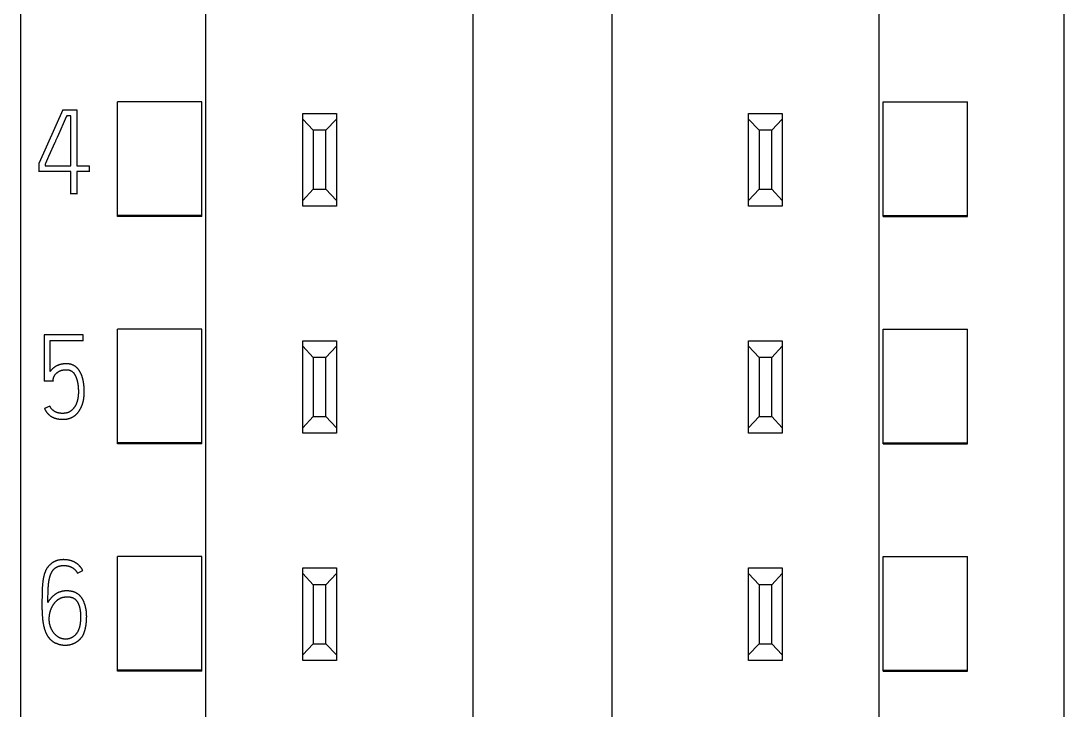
# Model space of a CAD drawing. Extents: x 0 to 594, y 0 to 420.
# Drawn here: x 149.57 to 174.37, y 311.64 to 328.02 of the extents above; entities that cross this region are included whole.
import ezdxf

# ---------------------------------------------------------------- set-up
doc = ezdxf.new("R2010")
doc.units = 0
doc.header["$LTSCALE"] = 32.67
doc.layers.add('20000_FRONT_O', color=7, linetype='CONTINUOUS')
doc.layers.add('20500_FRONT_O_LABELING', color=7, linetype='CONTINUOUS')

msp = doc.modelspace()

# ---------------------------------------------------------------- linework, layer by layer
at = {"layer": '20000_FRONT_O', "color": 7, "linetype": 'CONTINUOUS'}
for p, q in [((149.57, 216.617), (149.57, 363.617)), ((174.37, 216.617), (174.37, 363.617)), ((153.97, 231.617), (153.97, 353.434)), ((169.97, 231.617), (169.97, 353.434)), ((160.32, 242.335), (160.32, 343.817)), ((163.62, 343.817), (163.62, 242.335)), ((151.87, 323.366), (151.87, 326.096)), ((153.87, 326.096), (151.87, 326.096)), ((153.87, 323.366), (153.87, 326.096)), ((170.07, 323.366), (170.07, 326.096)), ((170.07, 326.096), (172.07, 326.096)), ((172.07, 323.366), (172.07, 326.096)), ((156.27, 323.617), (156.27, 325.817)), ((156.27, 325.817), (157.07, 325.817)), ((156.52, 325.417), (156.27, 325.684)), ((157.07, 325.684), (156.82, 325.417)), ((157.07, 325.817), (157.07, 323.617)), ((166.87, 323.617), (166.87, 325.817)), ((166.87, 325.817), (167.67, 325.817)), ((167.12, 325.417), (166.87, 325.684)), ((167.67, 325.684), (167.42, 325.417)), ((167.67, 325.817), (167.67, 323.617)), ((156.52, 325.417), (156.52, 324.017)), ((156.82, 325.417), (156.52, 325.417)), ((156.82, 324.017), (156.82, 325.417)), ((167.12, 325.417), (167.12, 324.017)), ((167.42, 325.417), (167.12, 325.417)), ((167.42, 324.017), (167.42, 325.417)), ((156.27, 323.75), (156.52, 324.017)), ((156.52, 324.017), (156.82, 324.017)), ((156.82, 324.017), (157.07, 323.75)), ((166.87, 323.75), (167.12, 324.017)), ((167.12, 324.017), (167.42, 324.017)), ((167.42, 324.017), (167.67, 323.75)), ((153.87, 323.394), (151.87, 323.394)), ((157.07, 323.617), (156.27, 323.617)), ((167.67, 323.617), (166.87, 323.617)), ((170.07, 323.394), (172.07, 323.394)), ((153.87, 323.366), (151.87, 323.366)), ((170.07, 323.366), (172.07, 323.366)), ((151.87, 317.966), (151.87, 320.694)), ((153.87, 320.694), (151.87, 320.694)), ((153.87, 317.966), (153.87, 320.694)), ((170.07, 317.966), (170.07, 320.694)), ((170.07, 320.694), (172.07, 320.694)), ((172.07, 317.966), (172.07, 320.694)), ((156.27, 318.217), (156.27, 320.417)), ((156.27, 320.417), (157.07, 320.417)), ((157.07, 320.417), (157.07, 318.217)), ((166.87, 318.217), (166.87, 320.417)), ((166.87, 320.417), (167.67, 320.417)), ((167.67, 320.417), (167.67, 318.217)), ((156.52, 320.017), (156.27, 320.284)), ((157.07, 320.284), (156.82, 320.017)), ((167.12, 320.017), (166.87, 320.284)), ((167.67, 320.284), (167.42, 320.017)), ((156.52, 320.017), (156.52, 318.617)), ((156.82, 320.017), (156.52, 320.017)), ((156.82, 318.617), (156.82, 320.017)), ((167.12, 320.017), (167.12, 318.617)), ((167.42, 320.017), (167.12, 320.017)), ((167.42, 318.617), (167.42, 320.017)), ((156.27, 318.35), (156.52, 318.617)), ((156.52, 318.617), (156.82, 318.617)), ((156.82, 318.617), (157.07, 318.35)), ((166.87, 318.35), (167.12, 318.617)), ((167.12, 318.617), (167.42, 318.617)), ((167.42, 318.617), (167.67, 318.35)), ((157.07, 318.217), (156.27, 318.217)), ((167.67, 318.217), (166.87, 318.217)), ((153.87, 317.992), (151.87, 317.992)), ((153.87, 317.966), (151.87, 317.966)), ((170.07, 317.992), (172.07, 317.992)), ((170.07, 317.966), (172.07, 317.966)), ((151.87, 312.566), (151.87, 315.293)), ((153.87, 315.293), (151.87, 315.293)), ((153.87, 312.566), (153.87, 315.293)), ((170.07, 312.566), (170.07, 315.293)), ((170.07, 315.293), (172.07, 315.293)), ((172.07, 312.566), (172.07, 315.293)), ((156.27, 312.817), (156.27, 315.017)), ((156.27, 315.017), (157.07, 315.017)), ((157.07, 315.017), (157.07, 312.817)), ((166.87, 312.817), (166.87, 315.017)), ((166.87, 315.017), (167.67, 315.017)), ((167.67, 315.017), (167.67, 312.817)), ((156.52, 314.617), (156.27, 314.884)), ((157.07, 314.884), (156.82, 314.617)), ((167.12, 314.617), (166.87, 314.884)), ((167.67, 314.884), (167.42, 314.617)), ((156.52, 314.617), (156.52, 313.217)), ((156.82, 314.617), (156.52, 314.617)), ((156.82, 313.217), (156.82, 314.617)), ((167.12, 314.617), (167.12, 313.217)), ((167.42, 314.617), (167.12, 314.617)), ((167.42, 313.217), (167.42, 314.617)), ((156.27, 312.95), (156.52, 313.217)), ((156.52, 313.217), (156.82, 313.217)), ((156.82, 313.217), (157.07, 312.95)), ((166.87, 312.95), (167.12, 313.217)), ((167.12, 313.217), (167.42, 313.217)), ((167.42, 313.217), (167.67, 312.95)), ((157.07, 312.817), (156.27, 312.817)), ((167.67, 312.817), (166.87, 312.817)), ((153.87, 312.591), (151.87, 312.591)), ((153.87, 312.566), (151.87, 312.566)), ((170.07, 312.591), (172.07, 312.591)), ((170.07, 312.566), (172.07, 312.566))]:
    msp.add_line(p, q, dxfattribs=at)
at = {"layer": '20500_FRONT_O_LABELING', "color": 7, "linetype": 'CONTINUOUS'}
for p, q in [((150.569, 325.901), (150.008, 324.641)), ((150.569, 325.901), (150.899, 325.901)), ((150.899, 325.901), (150.899, 324.574)), ((150.648, 325.735), (150.599, 325.624)), ((150.66, 325.763), (150.648, 325.735)), ((150.66, 325.763), (150.66, 325.756)), ((150.757, 325.763), (150.66, 325.763)), ((150.757, 324.574), (150.757, 325.763)), ((150.495, 325.387), (150.464, 325.318)), ((150.599, 325.624), (150.495, 325.387)), ((150.464, 325.318), (150.433, 325.248)), ((150.008, 324.43), (150.008, 324.641)), ((150.204, 324.735), (150.179, 324.68)), ((150.229, 324.79), (150.204, 324.735)), ((150.757, 324.436), (150.008, 324.436)), ((150.147, 324.61), (150.147, 324.574)), ((150.147, 324.574), (150.757, 324.574)), ((150.757, 323.902), (150.757, 324.436)), ((150.899, 324.574), (151.193, 324.574)), ((150.899, 324.436), (150.899, 323.902)), ((151.193, 324.436), (150.899, 324.436)), ((151.193, 324.574), (151.193, 324.43)), ((150.899, 323.908), (150.757, 323.908)), ((150.125, 320.557), (150.125, 319.456)), ((151.049, 320.557), (150.125, 320.557)), ((150.264, 319.683), (150.264, 320.418)), ((150.264, 320.418), (151.049, 320.418)), ((151.049, 320.412), (151.049, 320.557)), ((150.125, 319.462), (150.336, 319.462)), ((150.336, 319.462), (150.336, 319.456)), ((150.934, 319.293), (150.935, 319.281)), ((150.935, 319.281), (150.935, 319.269)), ((150.936, 319.251), (150.936, 319.239)), ((151.076, 319.221), (151.076, 319.235)), ((151.076, 319.208), (151.076, 319.221)), ((150.258, 318.865), (150.13, 318.807)), ((150.13, 318.807), (150.13, 318.801)), ((150.531, 318.551), (150.545, 318.551)), ((150.914, 314.893), (151.042, 314.96)), ((150.914, 314.893), (150.914, 314.887)), ((151.042, 314.96), (151.042, 314.954)), ((150.075, 314.469), (150.074, 314.442)), ((150.076, 314.487), (150.075, 314.469)), ((150.077, 314.523), (150.076, 314.505)), ((150.076, 314.505), (150.076, 314.487)), ((150.078, 314.541), (150.077, 314.523)), ((150.079, 314.559), (150.078, 314.541)), ((150.081, 314.577), (150.079, 314.559)), ((150.082, 314.595), (150.081, 314.577)), ((150.083, 314.613), (150.082, 314.595)), ((150.085, 314.631), (150.083, 314.613)), ((150.087, 314.648), (150.085, 314.631)), ((150.216, 314.449), (150.217, 314.475)), ((150.217, 314.475), (150.218, 314.501)), ((150.218, 314.501), (150.219, 314.521)), ((150.219, 314.521), (150.22, 314.541)), ((150.22, 314.541), (150.221, 314.554)), ((150.221, 314.554), (150.222, 314.567)), ((150.222, 314.567), (150.223, 314.58)), ((150.223, 314.58), (150.224, 314.593)), ((150.224, 314.593), (150.225, 314.606)), ((150.225, 314.606), (150.226, 314.619)), ((150.071, 314.243), (150.07, 314.189)), ((150.072, 314.334), (150.071, 314.243)), ((150.073, 314.415), (150.072, 314.379)), ((150.072, 314.379), (150.072, 314.334)), ((150.074, 314.442), (150.073, 314.415)), ((150.212, 314.246), (150.213, 314.272)), ((150.212, 314.22), (150.212, 314.246)), ((150.212, 314.194), (150.212, 314.22)), ((150.213, 314.325), (150.214, 314.358)), ((150.213, 314.299), (150.213, 314.325)), ((150.213, 314.272), (150.213, 314.299)), ((150.214, 314.358), (150.215, 314.39)), ((150.215, 314.39), (150.216, 314.423)), ((150.216, 314.423), (150.216, 314.449)), ((150.471, 314.279), (150.478, 314.284)), ((150.478, 314.283), (150.485, 314.288)), ((150.485, 314.287), (150.492, 314.292)), ((150.492, 314.291), (150.5, 314.295)), ((150.07, 314.189), (150.07, 314.149)), ((150.07, 314.153), (150.07, 314.117)), ((150.07, 314.117), (150.071, 314.09)), ((150.071, 314.09), (150.071, 314.063)), ((150.071, 314.063), (150.071, 314.036)), ((150.071, 314.036), (150.072, 314.018)), ((150.072, 314.018), (150.072, 314)), ((150.072, 314), (150.073, 313.982)), ((150.073, 313.982), (150.074, 313.964)), ((150.075, 313.937), (150.076, 313.919)), ((150.076, 313.919), (150.077, 313.902)), ((150.077, 313.902), (150.078, 313.884)), ((150.078, 313.884), (150.08, 313.866)), ((150.08, 313.866), (150.081, 313.848)), ((150.081, 313.848), (150.083, 313.83))]:
    msp.add_line(p, q, dxfattribs=at)
for points in [[(150.433, 325.248), (150.396, 325.165), (150.39, 325.151), (150.383, 325.137), (150.377, 325.123), (150.229, 324.79)], [(150.179, 324.68), (150.153, 324.624), (150.147, 324.61)], [(150.342, 319.767), (150.337, 319.763), (150.332, 319.758), (150.327, 319.754), (150.322, 319.749), (150.317, 319.745), (150.312, 319.74), (150.307, 319.735), (150.302, 319.73), (150.298, 319.725), (150.293, 319.72), (150.289, 319.715), (150.284, 319.71), (150.28, 319.705), (150.276, 319.7), (150.272, 319.694), (150.268, 319.689), (150.264, 319.683)], [(150.336, 319.462), (150.336, 319.468), (150.336, 319.474), (150.337, 319.48), (150.337, 319.486), (150.338, 319.492), (150.339, 319.498), (150.34, 319.504), (150.341, 319.51), (150.342, 319.516), (150.343, 319.522), (150.345, 319.527), (150.346, 319.533), (150.348, 319.539), (150.35, 319.545), (150.352, 319.551), (150.354, 319.556), (150.356, 319.562), (150.359, 319.567), (150.361, 319.573), (150.364, 319.578), (150.367, 319.583), (150.37, 319.589), (150.373, 319.594), (150.376, 319.599), (150.38, 319.604), (150.383, 319.609), (150.387, 319.613), (150.391, 319.618), (150.395, 319.623), (150.399, 319.627), (150.403, 319.632), (150.407, 319.636), (150.411, 319.64), (150.416, 319.644), (150.42, 319.648), (150.425, 319.652), (150.429, 319.656), (150.434, 319.66), (150.439, 319.664), (150.444, 319.667), (150.449, 319.671), (150.454, 319.674), (150.459, 319.678), (150.464, 319.681), (150.469, 319.684), (150.474, 319.687), (150.479, 319.69), (150.485, 319.693), (150.49, 319.695), (150.496, 319.698), (150.501, 319.7), (150.507, 319.703), (150.512, 319.705), (150.518, 319.707), (150.524, 319.709), (150.529, 319.711), (150.535, 319.713), (150.541, 319.715), (150.547, 319.716), (150.553, 319.718), (150.559, 319.719), (150.564, 319.72), (150.57, 319.721), (150.576, 319.722), (150.582, 319.723), (150.588, 319.724), (150.594, 319.725), (150.6, 319.726), (150.606, 319.726), (150.612, 319.727), (150.618, 319.727), (150.624, 319.727), (150.63, 319.727), (150.636, 319.727), (150.642, 319.727), (150.649, 319.727), (150.655, 319.727), (150.661, 319.727), (150.667, 319.726), (150.673, 319.726), (150.679, 319.725), (150.685, 319.725), (150.691, 319.724), (150.697, 319.723), (150.702, 319.722), (150.708, 319.721), (150.714, 319.719), (150.72, 319.718), (150.726, 319.716), (150.732, 319.714), (150.738, 319.713), (150.743, 319.71), (150.749, 319.708), (150.755, 319.706), (150.76, 319.703), (150.765, 319.7), (150.771, 319.698), (150.776, 319.694), (150.781, 319.691), (150.786, 319.688), (150.791, 319.684), (150.795, 319.68), (150.8, 319.676), (150.804, 319.672), (150.809, 319.668), (150.813, 319.664), (150.817, 319.659), (150.821, 319.655), (150.825, 319.65), (150.829, 319.645), (150.832, 319.64), (150.836, 319.635), (150.84, 319.63), (150.843, 319.625), (150.846, 319.62), (150.849, 319.615), (150.852, 319.61), (150.855, 319.605), (150.858, 319.599), (150.861, 319.594), (150.864, 319.589), (150.866, 319.583), (150.869, 319.578), (150.871, 319.572), (150.874, 319.567), (150.876, 319.561), (150.879, 319.556), (150.881, 319.55), (150.883, 319.545), (150.885, 319.539), (150.887, 319.533), (150.889, 319.528), (150.891, 319.522), (150.893, 319.516), (150.895, 319.511), (150.897, 319.505), (150.899, 319.499), (150.9, 319.493), (150.902, 319.488), (150.904, 319.482), (150.905, 319.476), (150.907, 319.47), (150.908, 319.464), (150.91, 319.459), (150.911, 319.453), (150.913, 319.447), (150.914, 319.441), (150.915, 319.435), (150.916, 319.429), (150.918, 319.424), (150.919, 319.418), (150.92, 319.412), (150.921, 319.406), (150.922, 319.4), (150.923, 319.394), (150.924, 319.388), (150.925, 319.382), (150.926, 319.376), (150.926, 319.371), (150.927, 319.365), (150.928, 319.359), (150.929, 319.353), (150.929, 319.347), (150.93, 319.341), (150.931, 319.335), (150.931, 319.329), (150.932, 319.323), (150.932, 319.317), (150.933, 319.311), (150.933, 319.305), (150.934, 319.299), (150.934, 319.293)], [(151.076, 319.235), (151.076, 319.242), (151.076, 319.248), (151.076, 319.255), (151.075, 319.262), (151.075, 319.269), (151.075, 319.275), (151.074, 319.282), (151.074, 319.289), (151.074, 319.295), (151.073, 319.302), (151.073, 319.309), (151.072, 319.316), (151.072, 319.322), (151.071, 319.329), (151.071, 319.336), (151.07, 319.342), (151.069, 319.349), (151.069, 319.356), (151.068, 319.362), (151.067, 319.369), (151.066, 319.376), (151.066, 319.382), (151.065, 319.389), (151.064, 319.396), (151.063, 319.402), (151.062, 319.409), (151.061, 319.416), (151.06, 319.422), (151.059, 319.429), (151.058, 319.436), (151.057, 319.442), (151.055, 319.449), (151.054, 319.456), (151.053, 319.462), (151.051, 319.469), (151.05, 319.476), (151.049, 319.482), (151.047, 319.489), (151.046, 319.495), (151.044, 319.502), (151.042, 319.509), (151.041, 319.515), (151.039, 319.522), (151.037, 319.528), (151.035, 319.535), (151.033, 319.541), (151.031, 319.548), (151.029, 319.554), (151.027, 319.561), (151.025, 319.567), (151.023, 319.574), (151.021, 319.58), (151.018, 319.586), (151.016, 319.593), (151.013, 319.599), (151.011, 319.605), (151.008, 319.612), (151.006, 319.618), (151.003, 319.624), (151, 319.63), (150.997, 319.636), (150.994, 319.642), (150.991, 319.649), (150.988, 319.655), (150.985, 319.661), (150.982, 319.667), (150.979, 319.673), (150.975, 319.679), (150.972, 319.684), (150.968, 319.69), (150.965, 319.696), (150.961, 319.702), (150.957, 319.707), (150.954, 319.713), (150.95, 319.718), (150.946, 319.724), (150.942, 319.729), (150.938, 319.734), (150.933, 319.74), (150.929, 319.745), (150.925, 319.75), (150.92, 319.755), (150.916, 319.76), (150.911, 319.765), (150.906, 319.77), (150.901, 319.774), (150.896, 319.779), (150.891, 319.784), (150.886, 319.788), (150.881, 319.793), (150.876, 319.797), (150.87, 319.801), (150.865, 319.805), (150.859, 319.809), (150.853, 319.813), (150.848, 319.816), (150.842, 319.82), (150.836, 319.823), (150.83, 319.827), (150.824, 319.83), (150.818, 319.833), (150.812, 319.836), (150.806, 319.839), (150.799, 319.842), (150.793, 319.844), (150.787, 319.847), (150.78, 319.849), (150.774, 319.851), (150.767, 319.853), (150.761, 319.855), (150.754, 319.857), (150.747, 319.858), (150.741, 319.86), (150.734, 319.861), (150.727, 319.862), (150.721, 319.863), (150.714, 319.864), (150.707, 319.865), (150.7, 319.866), (150.694, 319.867), (150.687, 319.867), (150.68, 319.868), (150.673, 319.868), (150.666, 319.868), (150.659, 319.868), (150.653, 319.868), (150.646, 319.868), (150.639, 319.868), (150.632, 319.868), (150.625, 319.868), (150.619, 319.867), (150.612, 319.867), (150.605, 319.866), (150.598, 319.866), (150.592, 319.865), (150.585, 319.865), (150.578, 319.864), (150.572, 319.863), (150.565, 319.862), (150.558, 319.861), (150.551, 319.86), (150.545, 319.859), (150.538, 319.858), (150.531, 319.856), (150.525, 319.855), (150.518, 319.853), (150.511, 319.852), (150.505, 319.85), (150.498, 319.848), (150.492, 319.846), (150.485, 319.844), (150.479, 319.842), (150.472, 319.84), (150.466, 319.838), (150.459, 319.835), (150.453, 319.833), (150.447, 319.83), (150.44, 319.828), (150.434, 319.825), (150.428, 319.822), (150.422, 319.819), (150.416, 319.816), (150.41, 319.813), (150.404, 319.809), (150.398, 319.806), (150.392, 319.803), (150.386, 319.799), (150.381, 319.795), (150.375, 319.792), (150.369, 319.788), (150.364, 319.784), (150.358, 319.78), (150.353, 319.776), (150.347, 319.771), (150.342, 319.767)], [(150.936, 319.239), (150.937, 319.227), (150.937, 319.221), (150.937, 319.215), (150.937, 319.209), (150.937, 319.203), (150.937, 319.197), (150.937, 319.191), (150.937, 319.185), (150.936, 319.179), (150.936, 319.173), (150.936, 319.167), (150.936, 319.161), (150.936, 319.155), (150.935, 319.149), (150.935, 319.143), (150.935, 319.137), (150.934, 319.131)], [(150.935, 319.269), (150.936, 319.257), (150.936, 319.251)], [(151.07, 319.073), (151.07, 319.08), (151.071, 319.086), (151.072, 319.093), (151.072, 319.1), (151.073, 319.107), (151.073, 319.113), (151.074, 319.12), (151.074, 319.127), (151.075, 319.134), (151.075, 319.141), (151.075, 319.147), (151.076, 319.154), (151.076, 319.161), (151.076, 319.168), (151.076, 319.174), (151.076, 319.181), (151.076, 319.188), (151.076, 319.195), (151.076, 319.208)], [(150.934, 319.131), (150.934, 319.126), (150.933, 319.12), (150.933, 319.114), (150.932, 319.108), (150.932, 319.102), (150.931, 319.096), (150.93, 319.09), (150.929, 319.084), (150.929, 319.078), (150.928, 319.072), (150.927, 319.066), (150.926, 319.06), (150.925, 319.054), (150.924, 319.049), (150.923, 319.043), (150.922, 319.037), (150.921, 319.031), (150.919, 319.025), (150.918, 319.019), (150.917, 319.013), (150.915, 319.007), (150.914, 319.002), (150.913, 318.996), (150.911, 318.99), (150.909, 318.984), (150.908, 318.978), (150.906, 318.972), (150.904, 318.967), (150.902, 318.961), (150.9, 318.955), (150.898, 318.949), (150.896, 318.944), (150.894, 318.938), (150.892, 318.932), (150.89, 318.927), (150.888, 318.921), (150.885, 318.916), (150.883, 318.91), (150.881, 318.905), (150.878, 318.899), (150.875, 318.894), (150.873, 318.888), (150.87, 318.883), (150.867, 318.878), (150.864, 318.872), (150.861, 318.867), (150.858, 318.862), (150.855, 318.856), (150.852, 318.851), (150.849, 318.846), (150.845, 318.841), (150.842, 318.836), (150.839, 318.831), (150.835, 318.826), (150.831, 318.821), (150.828, 318.817), (150.824, 318.812), (150.82, 318.807), (150.816, 318.803), (150.812, 318.798), (150.808, 318.794), (150.804, 318.789), (150.8, 318.785), (150.796, 318.781), (150.792, 318.776), (150.787, 318.772), (150.783, 318.768), (150.778, 318.764), (150.774, 318.76), (150.769, 318.756), (150.764, 318.753), (150.759, 318.749), (150.755, 318.745), (150.75, 318.742), (150.744, 318.738), (150.739, 318.735), (150.734, 318.732), (150.729, 318.729), (150.724, 318.726), (150.718, 318.723), (150.713, 318.72), (150.708, 318.718), (150.702, 318.715), (150.696, 318.713), (150.691, 318.711), (150.685, 318.709), (150.679, 318.707), (150.673, 318.705), (150.667, 318.704), (150.661, 318.702), (150.656, 318.701), (150.65, 318.699), (150.644, 318.698), (150.638, 318.697), (150.632, 318.696), (150.626, 318.695), (150.62, 318.694), (150.614, 318.694), (150.608, 318.693), (150.602, 318.692), (150.596, 318.692), (150.59, 318.691), (150.584, 318.691), (150.578, 318.691), (150.571, 318.691), (150.565, 318.69), (150.559, 318.69), (150.553, 318.69), (150.547, 318.69), (150.541, 318.691), (150.535, 318.691), (150.529, 318.691), (150.523, 318.691), (150.517, 318.692), (150.511, 318.692), (150.505, 318.693), (150.499, 318.694), (150.493, 318.694), (150.487, 318.695), (150.481, 318.696), (150.475, 318.697), (150.469, 318.698), (150.463, 318.7), (150.457, 318.701), (150.452, 318.703), (150.446, 318.704), (150.44, 318.706), (150.434, 318.708), (150.428, 318.71), (150.423, 318.712), (150.417, 318.714), (150.411, 318.716), (150.406, 318.718), (150.4, 318.721), (150.394, 318.724), (150.389, 318.726), (150.384, 318.729), (150.378, 318.732), (150.373, 318.735), (150.368, 318.738), (150.363, 318.742), (150.358, 318.745), (150.353, 318.748), (150.348, 318.752), (150.343, 318.756), (150.338, 318.759), (150.334, 318.763), (150.329, 318.767), (150.324, 318.771), (150.32, 318.776), (150.316, 318.78), (150.311, 318.784), (150.307, 318.789), (150.303, 318.793), (150.299, 318.798), (150.296, 318.802), (150.292, 318.807), (150.288, 318.812), (150.285, 318.817), (150.282, 318.822), (150.278, 318.827), (150.275, 318.832), (150.272, 318.838), (150.269, 318.843), (150.266, 318.848), (150.263, 318.854), (150.261, 318.859), (150.258, 318.865)], [(150.545, 318.551), (150.552, 318.55), (150.558, 318.55), (150.565, 318.55), (150.572, 318.55), (150.579, 318.55), (150.585, 318.55), (150.592, 318.55), (150.599, 318.55), (150.606, 318.55), (150.612, 318.551), (150.619, 318.551), (150.626, 318.552), (150.633, 318.552), (150.639, 318.553), (150.646, 318.554), (150.653, 318.555), (150.66, 318.556), (150.666, 318.557), (150.673, 318.559), (150.68, 318.56), (150.686, 318.561), (150.693, 318.563), (150.7, 318.565), (150.706, 318.566), (150.713, 318.568), (150.719, 318.57), (150.726, 318.572), (150.732, 318.574), (150.738, 318.577), (150.745, 318.579), (150.751, 318.581), (150.757, 318.584), (150.764, 318.587), (150.77, 318.589), (150.776, 318.592), (150.782, 318.595), (150.788, 318.598), (150.794, 318.601), (150.8, 318.605), (150.806, 318.608), (150.812, 318.611), (150.818, 318.615), (150.824, 318.619), (150.829, 318.622), (150.835, 318.626), (150.841, 318.63), (150.846, 318.634), (150.852, 318.638), (150.857, 318.642), (150.862, 318.646), (150.867, 318.651), (150.873, 318.655), (150.878, 318.659), (150.883, 318.664), (150.888, 318.669), (150.892, 318.673), (150.897, 318.678), (150.902, 318.683), (150.907, 318.688), (150.911, 318.693), (150.916, 318.698), (150.92, 318.703), (150.925, 318.708), (150.929, 318.713), (150.933, 318.719), (150.938, 318.724), (150.942, 318.73), (150.946, 318.735), (150.95, 318.74), (150.953, 318.746), (150.957, 318.752), (150.961, 318.757), (150.965, 318.763), (150.968, 318.769), (150.972, 318.774), (150.975, 318.78), (150.979, 318.786), (150.982, 318.792), (150.985, 318.798), (150.988, 318.804), (150.992, 318.81), (150.995, 318.816), (150.998, 318.822), (151.001, 318.828), (151.003, 318.834), (151.006, 318.84), (151.009, 318.846), (151.012, 318.852), (151.014, 318.859), (151.017, 318.865), (151.02, 318.871), (151.022, 318.878), (151.025, 318.884), (151.027, 318.89), (151.029, 318.897), (151.031, 318.903), (151.034, 318.909), (151.036, 318.916), (151.038, 318.922), (151.04, 318.929), (151.042, 318.935), (151.044, 318.941), (151.045, 318.948), (151.047, 318.954), (151.049, 318.961), (151.051, 318.967), (151.052, 318.974), (151.054, 318.98), (151.055, 318.987), (151.057, 318.994), (151.058, 319), (151.059, 319.007), (151.061, 319.013), (151.062, 319.02), (151.063, 319.026), (151.064, 319.033), (151.065, 319.04), (151.066, 319.046), (151.067, 319.053), (151.068, 319.06), (151.069, 319.066), (151.07, 319.073)], [(150.13, 318.807), (150.133, 318.801), (150.136, 318.795), (150.139, 318.789), (150.142, 318.783), (150.145, 318.777), (150.148, 318.771), (150.152, 318.765), (150.155, 318.759), (150.158, 318.753), (150.162, 318.748), (150.165, 318.742), (150.169, 318.736), (150.173, 318.731), (150.176, 318.725), (150.18, 318.72), (150.184, 318.715), (150.188, 318.709), (150.192, 318.704), (150.197, 318.699), (150.201, 318.694), (150.205, 318.689), (150.21, 318.684), (150.215, 318.679), (150.219, 318.674), (150.224, 318.669), (150.229, 318.665), (150.234, 318.66), (150.239, 318.656), (150.244, 318.652), (150.25, 318.647), (150.255, 318.643), (150.26, 318.639), (150.266, 318.635), (150.271, 318.631), (150.277, 318.628), (150.282, 318.624), (150.288, 318.62), (150.293, 318.617), (150.299, 318.613), (150.305, 318.61), (150.311, 318.606), (150.316, 318.603), (150.322, 318.6), (150.328, 318.597), (150.335, 318.594), (150.341, 318.591), (150.347, 318.589), (150.353, 318.586), (150.36, 318.584), (150.366, 318.581), (150.372, 318.579), (150.379, 318.577), (150.385, 318.575), (150.391, 318.573), (150.398, 318.571), (150.404, 318.569), (150.411, 318.567), (150.417, 318.565), (150.424, 318.564), (150.43, 318.562), (150.437, 318.561), (150.444, 318.56), (150.45, 318.559), (150.457, 318.557), (150.464, 318.557), (150.47, 318.556), (150.477, 318.555), (150.484, 318.554), (150.491, 318.554), (150.498, 318.553), (150.504, 318.553), (150.511, 318.552), (150.518, 318.552), (150.531, 318.551)], [(151.042, 314.96), (151.037, 314.968), (151.032, 314.975), (151.028, 314.983), (151.023, 314.991), (151.018, 314.998), (151.012, 315.006), (151.007, 315.013), (151.002, 315.02), (150.996, 315.028), (150.991, 315.035), (150.985, 315.042), (150.979, 315.049), (150.974, 315.056), (150.967, 315.062), (150.961, 315.069), (150.955, 315.076), (150.948, 315.082), (150.942, 315.088), (150.935, 315.094), (150.928, 315.1), (150.921, 315.106), (150.914, 315.112), (150.907, 315.118), (150.9, 315.123), (150.893, 315.128), (150.885, 315.133), (150.877, 315.138), (150.87, 315.143), (150.862, 315.147), (150.854, 315.152), (150.846, 315.156), (150.838, 315.16), (150.83, 315.164), (150.821, 315.168), (150.813, 315.171), (150.804, 315.175), (150.796, 315.178), (150.787, 315.181), (150.779, 315.184), (150.77, 315.187), (150.762, 315.19), (150.753, 315.192), (150.744, 315.194), (150.735, 315.197), (150.727, 315.199), (150.718, 315.201), (150.709, 315.202), (150.7, 315.204), (150.691, 315.206), (150.682, 315.207), (150.673, 315.208), (150.664, 315.209), (150.655, 315.211), (150.646, 315.211), (150.637, 315.212), (150.628, 315.213), (150.619, 315.214), (150.61, 315.214), (150.601, 315.214), (150.591, 315.215), (150.582, 315.215), (150.573, 315.215), (150.564, 315.214), (150.555, 315.214), (150.546, 315.214), (150.537, 315.213), (150.528, 315.212), (150.519, 315.211), (150.51, 315.21), (150.501, 315.209), (150.492, 315.208), (150.483, 315.206), (150.474, 315.205), (150.465, 315.203), (150.457, 315.201), (150.448, 315.199), (150.439, 315.196), (150.43, 315.194), (150.421, 315.191), (150.413, 315.188), (150.404, 315.185), (150.396, 315.182), (150.388, 315.178), (150.379, 315.174), (150.371, 315.171), (150.363, 315.167), (150.355, 315.162), (150.347, 315.158), (150.339, 315.153), (150.331, 315.149), (150.324, 315.144), (150.316, 315.139), (150.309, 315.133), (150.301, 315.128), (150.294, 315.122), (150.287, 315.117), (150.28, 315.111), (150.273, 315.105), (150.266, 315.099), (150.26, 315.093), (150.253, 315.087), (150.247, 315.08), (150.24, 315.074), (150.234, 315.067), (150.228, 315.06), (150.222, 315.053), (150.217, 315.046), (150.211, 315.039), (150.206, 315.031), (150.2, 315.024), (150.195, 315.017), (150.19, 315.009), (150.185, 315.001), (150.181, 314.994), (150.176, 314.986), (150.172, 314.978), (150.168, 314.97), (150.163, 314.962), (150.159, 314.954), (150.156, 314.945), (150.152, 314.937), (150.148, 314.929), (150.145, 314.92), (150.142, 314.912), (150.139, 314.903), (150.135, 314.895), (150.133, 314.886), (150.13, 314.878), (150.127, 314.869), (150.124, 314.86), (150.122, 314.852), (150.12, 314.843), (150.117, 314.834), (150.115, 314.826), (150.113, 314.817), (150.111, 314.808), (150.109, 314.799), (150.107, 314.79), (150.106, 314.782), (150.104, 314.773), (150.102, 314.764), (150.101, 314.755), (150.099, 314.746), (150.098, 314.738), (150.097, 314.729), (150.095, 314.72), (150.094, 314.711), (150.093, 314.702), (150.092, 314.693), (150.091, 314.684), (150.09, 314.675), (150.089, 314.666), (150.087, 314.648)], [(150.226, 314.619), (150.227, 314.632), (150.228, 314.638), (150.229, 314.645), (150.229, 314.651), (150.23, 314.658), (150.231, 314.664), (150.232, 314.671), (150.233, 314.677), (150.234, 314.684), (150.235, 314.69), (150.236, 314.697), (150.237, 314.703), (150.238, 314.71), (150.239, 314.716), (150.24, 314.723), (150.241, 314.729), (150.242, 314.736), (150.244, 314.742), (150.245, 314.748), (150.246, 314.755), (150.248, 314.761), (150.249, 314.768), (150.251, 314.774), (150.252, 314.781), (150.254, 314.787), (150.255, 314.794), (150.257, 314.8), (150.259, 314.806), (150.261, 314.813), (150.263, 314.819), (150.265, 314.826), (150.267, 314.832), (150.269, 314.838), (150.271, 314.844), (150.273, 314.851), (150.275, 314.857), (150.278, 314.863), (150.28, 314.869), (150.283, 314.875), (150.285, 314.881), (150.288, 314.888), (150.291, 314.894), (150.294, 314.899), (150.297, 314.905), (150.3, 314.911), (150.303, 314.917), (150.306, 314.923), (150.309, 314.929), (150.313, 314.934), (150.316, 314.94), (150.32, 314.946), (150.324, 314.951), (150.328, 314.957), (150.332, 314.962), (150.336, 314.967), (150.34, 314.972), (150.345, 314.977), (150.349, 314.982), (150.353, 314.987), (150.358, 314.992), (150.363, 314.997), (150.368, 315.001), (150.373, 315.006), (150.378, 315.01), (150.383, 315.014), (150.388, 315.018), (150.394, 315.022), (150.399, 315.026), (150.405, 315.03), (150.411, 315.033), (150.416, 315.036), (150.422, 315.04), (150.428, 315.043), (150.434, 315.045), (150.44, 315.048), (150.446, 315.051), (150.452, 315.053), (150.459, 315.055), (150.465, 315.057), (150.472, 315.059), (150.478, 315.061), (150.485, 315.063), (150.491, 315.065), (150.498, 315.066), (150.504, 315.067), (150.511, 315.069), (150.517, 315.07), (150.524, 315.071), (150.53, 315.072), (150.537, 315.073), (150.543, 315.073), (150.55, 315.074), (150.557, 315.074), (150.563, 315.075), (150.57, 315.075), (150.577, 315.076), (150.583, 315.076), (150.59, 315.076), (150.597, 315.076), (150.603, 315.076), (150.61, 315.076), (150.617, 315.075), (150.624, 315.075), (150.63, 315.075), (150.637, 315.074), (150.643, 315.073), (150.65, 315.073), (150.657, 315.072), (150.663, 315.071), (150.67, 315.07), (150.676, 315.069), (150.683, 315.068), (150.689, 315.066), (150.696, 315.065), (150.702, 315.063), (150.708, 315.061), (150.715, 315.059), (150.721, 315.057), (150.727, 315.055), (150.734, 315.053), (150.74, 315.051), (150.746, 315.048), (150.753, 315.046), (150.759, 315.043), (150.765, 315.04), (150.771, 315.037), (150.777, 315.034), (150.783, 315.031), (150.788, 315.028), (150.794, 315.024), (150.8, 315.021), (150.805, 315.017), (150.811, 315.014)], [(150.811, 315.014), (150.816, 315.01), (150.822, 315.006), (150.827, 315.002), (150.832, 314.997), (150.837, 314.993), (150.842, 314.989), (150.847, 314.984), (150.852, 314.98), (150.857, 314.975), (150.861, 314.97), (150.866, 314.965), (150.87, 314.96), (150.874, 314.955), (150.879, 314.95), (150.883, 314.945), (150.887, 314.939), (150.89, 314.934), (150.894, 314.928), (150.898, 314.923), (150.901, 314.917), (150.905, 314.911), (150.908, 314.905), (150.911, 314.899), (150.914, 314.893)], [(151.014, 313.37), (151.019, 313.377), (151.025, 313.384), (151.03, 313.392), (151.034, 313.4), (151.039, 313.407), (151.044, 313.415), (151.048, 313.423), (151.052, 313.431), (151.056, 313.44), (151.06, 313.448), (151.064, 313.456), (151.068, 313.465), (151.071, 313.473), (151.074, 313.481), (151.078, 313.49), (151.081, 313.498), (151.084, 313.507), (151.086, 313.516), (151.089, 313.524), (151.092, 313.533), (151.094, 313.542), (151.096, 313.55), (151.099, 313.559), (151.101, 313.568), (151.103, 313.577), (151.105, 313.586), (151.107, 313.595), (151.109, 313.604), (151.11, 313.613), (151.112, 313.622), (151.113, 313.631), (151.115, 313.64), (151.116, 313.649), (151.118, 313.658), (151.119, 313.667), (151.12, 313.676), (151.121, 313.685), (151.123, 313.693), (151.124, 313.702), (151.125, 313.711), (151.126, 313.72), (151.126, 313.729), (151.127, 313.738), (151.128, 313.747), (151.129, 313.756), (151.13, 313.765), (151.13, 313.774), (151.131, 313.783), (151.132, 313.792), (151.132, 313.801), (151.132, 313.81), (151.133, 313.819), (151.133, 313.828), (151.133, 313.837), (151.133, 313.846), (151.134, 313.855), (151.134, 313.864), (151.134, 313.873), (151.133, 313.882), (151.133, 313.891), (151.133, 313.9), (151.133, 313.909), (151.132, 313.918), (151.132, 313.927), (151.131, 313.936), (151.13, 313.945), (151.13, 313.954), (151.129, 313.963), (151.128, 313.972), (151.127, 313.981), (151.126, 313.99), (151.125, 313.999), (151.123, 314.008), (151.122, 314.017), (151.121, 314.026), (151.119, 314.035), (151.117, 314.044), (151.116, 314.053), (151.114, 314.062), (151.112, 314.071), (151.11, 314.08), (151.108, 314.089), (151.105, 314.098), (151.103, 314.107), (151.101, 314.116), (151.098, 314.125), (151.096, 314.133), (151.093, 314.142), (151.09, 314.151), (151.087, 314.16), (151.084, 314.168), (151.081, 314.177), (151.078, 314.185), (151.074, 314.194), (151.071, 314.202), (151.067, 314.211), (151.064, 314.219), (151.06, 314.228), (151.056, 314.236), (151.052, 314.244), (151.048, 314.252), (151.043, 314.26), (151.039, 314.268), (151.034, 314.276), (151.03, 314.284), (151.025, 314.292), (151.02, 314.3), (151.015, 314.307), (151.01, 314.314), (151.004, 314.322), (150.999, 314.329), (150.993, 314.336), (150.987, 314.343), (150.981, 314.35), (150.975, 314.357), (150.968, 314.363), (150.962, 314.37), (150.955, 314.376), (150.948, 314.382), (150.941, 314.388), (150.934, 314.394), (150.926, 314.399), (150.919, 314.404), (150.911, 314.409), (150.903, 314.414), (150.895, 314.419), (150.887, 314.423), (150.879, 314.427), (150.871, 314.431), (150.862, 314.435), (150.854, 314.439), (150.845, 314.442), (150.836, 314.445), (150.828, 314.448), (150.819, 314.451), (150.81, 314.454), (150.801, 314.456), (150.792, 314.458), (150.783, 314.46), (150.775, 314.462), (150.766, 314.464), (150.756, 314.466), (150.747, 314.467), (150.738, 314.468), (150.729, 314.469), (150.72, 314.47), (150.711, 314.471), (150.702, 314.472), (150.692, 314.472), (150.683, 314.473), (150.674, 314.473), (150.665, 314.473), (150.655, 314.473), (150.646, 314.473), (150.637, 314.473), (150.628, 314.472), (150.619, 314.471), (150.61, 314.471), (150.6, 314.47), (150.591, 314.469), (150.582, 314.467), (150.573, 314.466), (150.564, 314.464), (150.555, 314.463), (150.546, 314.461), (150.537, 314.458), (150.528, 314.456), (150.519, 314.454), (150.51, 314.451), (150.502, 314.448), (150.493, 314.445), (150.484, 314.442), (150.476, 314.439), (150.467, 314.435), (150.459, 314.432), (150.451, 314.428), (150.443, 314.424), (150.435, 314.42), (150.427, 314.415), (150.419, 314.411), (150.411, 314.406), (150.403, 314.401), (150.395, 314.396), (150.387, 314.391), (150.38, 314.386), (150.372, 314.381), (150.365, 314.375), (150.358, 314.37), (150.35, 314.364), (150.343, 314.358), (150.336, 314.352), (150.329, 314.346), (150.323, 314.34), (150.316, 314.334), (150.31, 314.327), (150.303, 314.321), (150.297, 314.314), (150.291, 314.307), (150.285, 314.3)], [(150.285, 314.3), (150.279, 314.293), (150.273, 314.286), (150.267, 314.279), (150.261, 314.272), (150.256, 314.264), (150.251, 314.257), (150.245, 314.249), (150.24, 314.242), (150.235, 314.234), (150.23, 314.226), (150.226, 314.218), (150.221, 314.21), (150.217, 314.202), (150.212, 314.194)], [(150.699, 313.334), (150.691, 313.332), (150.683, 313.331), (150.675, 313.329), (150.667, 313.328), (150.659, 313.328), (150.651, 313.327), (150.643, 313.327), (150.635, 313.326), (150.627, 313.326), (150.619, 313.327), (150.611, 313.327), (150.603, 313.327), (150.595, 313.328), (150.587, 313.329), (150.58, 313.33), (150.572, 313.332), (150.564, 313.333), (150.556, 313.335), (150.548, 313.337), (150.541, 313.339), (150.533, 313.342), (150.525, 313.344), (150.518, 313.347), (150.51, 313.35), (150.503, 313.353), (150.496, 313.356), (150.489, 313.36), (150.481, 313.364), (150.474, 313.367), (150.468, 313.371), (150.461, 313.376), (150.454, 313.38), (150.447, 313.384), (150.441, 313.389), (150.434, 313.394), (150.428, 313.399), (150.422, 313.404), (150.416, 313.409), (150.409, 313.414), (150.404, 313.419), (150.398, 313.425), (150.392, 313.43), (150.386, 313.436), (150.381, 313.441), (150.375, 313.447), (150.37, 313.453), (150.365, 313.459), (150.36, 313.465), (150.355, 313.471), (150.35, 313.477), (150.345, 313.484), (150.34, 313.49), (150.335, 313.497), (150.331, 313.503), (150.326, 313.51), (150.322, 313.517), (150.318, 313.523), (150.314, 313.53), (150.31, 313.537), (150.306, 313.544), (150.302, 313.551), (150.299, 313.558), (150.295, 313.565), (150.292, 313.573), (150.289, 313.58), (150.286, 313.587), (150.283, 313.595), (150.28, 313.602), (150.277, 313.609), (150.274, 313.617), (150.272, 313.625), (150.27, 313.632), (150.267, 313.64), (150.265, 313.648), (150.263, 313.655), (150.261, 313.663), (150.259, 313.671), (150.257, 313.678), (150.256, 313.686), (150.254, 313.694), (150.253, 313.702), (150.252, 313.71), (150.25, 313.717), (150.249, 313.725), (150.248, 313.733), (150.248, 313.741), (150.247, 313.749), (150.246, 313.757), (150.245, 313.765), (150.245, 313.772), (150.245, 313.78), (150.244, 313.788), (150.244, 313.796), (150.244, 313.804), (150.244, 313.812), (150.244, 313.82), (150.244, 313.828), (150.244, 313.836), (150.245, 313.844), (150.245, 313.852), (150.246, 313.86), (150.247, 313.868), (150.247, 313.876), (150.248, 313.884), (150.249, 313.892), (150.25, 313.899), (150.251, 313.907), (150.253, 313.915), (150.254, 313.923), (150.255, 313.931), (150.257, 313.938), (150.259, 313.946), (150.26, 313.954), (150.262, 313.961), (150.264, 313.969), (150.266, 313.977), (150.268, 313.984), (150.271, 313.992), (150.273, 314), (150.275, 314.007), (150.278, 314.015), (150.281, 314.022), (150.283, 314.03), (150.286, 314.037), (150.289, 314.045), (150.292, 314.052), (150.295, 314.059), (150.299, 314.067), (150.302, 314.074), (150.305, 314.081), (150.309, 314.088), (150.312, 314.095), (150.316, 314.102), (150.32, 314.109), (150.324, 314.116), (150.328, 314.123), (150.332, 314.129), (150.336, 314.136), (150.34, 314.143), (150.344, 314.149), (150.349, 314.156), (150.353, 314.162), (150.358, 314.169), (150.363, 314.175), (150.367, 314.181), (150.372, 314.188), (150.377, 314.194), (150.382, 314.2), (150.388, 314.206), (150.393, 314.212), (150.398, 314.218), (150.404, 314.224), (150.41, 314.229), (150.415, 314.235), (150.421, 314.24), (150.427, 314.246), (150.433, 314.251), (150.439, 314.256), (150.445, 314.261), (150.452, 314.266), (150.458, 314.27), (150.465, 314.275), (150.472, 314.279)], [(150.412, 314.23), (150.418, 314.237), (150.425, 314.243), (150.431, 314.249), (150.437, 314.254), (150.444, 314.26), (150.451, 314.265), (150.457, 314.27), (150.464, 314.275), (150.471, 314.279)], [(150.499, 314.295), (150.507, 314.299), (150.515, 314.302), (150.522, 314.305), (150.53, 314.308), (150.538, 314.311), (150.546, 314.314), (150.555, 314.316), (150.563, 314.318), (150.572, 314.32)], [(150.506, 314.298), (150.514, 314.302), (150.521, 314.305), (150.528, 314.308), (150.536, 314.31), (150.543, 314.313), (150.551, 314.315), (150.559, 314.318), (150.566, 314.32), (150.574, 314.321), (150.582, 314.323), (150.59, 314.325), (150.598, 314.326), (150.606, 314.327), (150.614, 314.328), (150.622, 314.329), (150.63, 314.33), (150.638, 314.331), (150.645, 314.331), (150.653, 314.332), (150.661, 314.332), (150.669, 314.332), (150.677, 314.332), (150.685, 314.332), (150.693, 314.332), (150.701, 314.331), (150.709, 314.331), (150.717, 314.33), (150.725, 314.329), (150.733, 314.328), (150.741, 314.326), (150.749, 314.325), (150.757, 314.323), (150.765, 314.322), (150.773, 314.319), (150.78, 314.317), (150.788, 314.315), (150.795, 314.312), (150.803, 314.309), (150.81, 314.306), (150.818, 314.302), (150.825, 314.299), (150.832, 314.295), (150.838, 314.29), (150.845, 314.286), (150.851, 314.281), (150.857, 314.276), (150.863, 314.271), (150.869, 314.266), (150.875, 314.26), (150.881, 314.254), (150.886, 314.248), (150.891, 314.242), (150.896, 314.236), (150.901, 314.23), (150.905, 314.223), (150.91, 314.217), (150.914, 314.21), (150.918, 314.203), (150.922, 314.196), (150.926, 314.189), (150.93, 314.182), (150.933, 314.175), (150.937, 314.167), (150.94, 314.16), (150.943, 314.153), (150.946, 314.145), (150.949, 314.138), (150.951, 314.131), (150.954, 314.123), (150.956, 314.116), (150.959, 314.108), (150.961, 314.1), (150.963, 314.093), (150.965, 314.085), (150.967, 314.078), (150.969, 314.07), (150.971, 314.062), (150.972, 314.054), (150.974, 314.047), (150.975, 314.039), (150.977, 314.031), (150.978, 314.023), (150.979, 314.015), (150.98, 314.007), (150.981, 313.999), (150.982, 313.991), (150.983, 313.983), (150.984, 313.976), (150.984, 313.968), (150.985, 313.96), (150.986, 313.952), (150.986, 313.944), (150.987, 313.936), (150.987, 313.928), (150.988, 313.92), (150.988, 313.912), (150.988, 313.905), (150.988, 313.897), (150.989, 313.889), (150.989, 313.881), (150.989, 313.873), (150.989, 313.865), (150.989, 313.857), (150.989, 313.849), (150.989, 313.842), (150.989, 313.834), (150.989, 313.826), (150.989, 313.818), (150.988, 313.81), (150.988, 313.802), (150.988, 313.794), (150.987, 313.786), (150.987, 313.779), (150.987, 313.771), (150.986, 313.763), (150.985, 313.755), (150.985, 313.747), (150.984, 313.739), (150.983, 313.731), (150.982, 313.724), (150.981, 313.716), (150.98, 313.708), (150.979, 313.7), (150.978, 313.692), (150.977, 313.684), (150.976, 313.676), (150.974, 313.669), (150.973, 313.661), (150.971, 313.653), (150.97, 313.645), (150.968, 313.637), (150.966, 313.629), (150.964, 313.622), (150.962, 313.614), (150.96, 313.606), (150.958, 313.599), (150.956, 313.591), (150.954, 313.583), (150.951, 313.576), (150.949, 313.568), (150.946, 313.561), (150.943, 313.553), (150.94, 313.546), (150.937, 313.538), (150.934, 313.531), (150.931, 313.524), (150.927, 313.517), (150.923, 313.51), (150.92, 313.503), (150.916, 313.496), (150.912, 313.489), (150.907, 313.482), (150.903, 313.475), (150.899, 313.469), (150.894, 313.462), (150.889, 313.456), (150.884, 313.45), (150.879, 313.444), (150.874, 313.438), (150.869, 313.432), (150.863, 313.426), (150.858, 313.42), (150.852, 313.415), (150.846, 313.409), (150.84, 313.404), (150.834, 313.399), (150.828, 313.394), (150.821, 313.389), (150.815, 313.384), (150.808, 313.38), (150.802, 313.376), (150.795, 313.371), (150.788, 313.367), (150.781, 313.364), (150.774, 313.36), (150.767, 313.356), (150.76, 313.353), (150.752, 313.35), (150.745, 313.347), (150.737, 313.344), (150.73, 313.342), (150.722, 313.339), (150.714, 313.337), (150.707, 313.335), (150.699, 313.334)], [(150.074, 313.964), (150.074, 313.955), (150.075, 313.937)], [(150.083, 313.83), (150.083, 313.821), (150.084, 313.812), (150.085, 313.803), (150.086, 313.794), (150.087, 313.785), (150.088, 313.776), (150.089, 313.767), (150.091, 313.758), (150.092, 313.75), (150.093, 313.741), (150.094, 313.732), (150.096, 313.723), (150.097, 313.714), (150.099, 313.705), (150.1, 313.696), (150.102, 313.687), (150.104, 313.678), (150.105, 313.67), (150.107, 313.661), (150.109, 313.652), (150.111, 313.643), (150.113, 313.634), (150.115, 313.625), (150.118, 313.616), (150.12, 313.608), (150.122, 313.599), (150.125, 313.59), (150.127, 313.581), (150.13, 313.573), (150.133, 313.564), (150.135, 313.555), (150.138, 313.547), (150.141, 313.538), (150.144, 313.53), (150.147, 313.521), (150.151, 313.513), (150.154, 313.504), (150.157, 313.496), (150.161, 313.488), (150.165, 313.479), (150.168, 313.471), (150.172, 313.463), (150.176, 313.455), (150.18, 313.447), (150.184, 313.439), (150.189, 313.431), (150.193, 313.423), (150.198, 313.415), (150.202, 313.407), (150.207, 313.399), (150.212, 313.391), (150.217, 313.384), (150.222, 313.376), (150.228, 313.369), (150.233, 313.362), (150.239, 313.355), (150.244, 313.348), (150.25, 313.341), (150.256, 313.334), (150.262, 313.327), (150.269, 313.321), (150.275, 313.314), (150.282, 313.308), (150.289, 313.302), (150.296, 313.296), (150.303, 313.29), (150.31, 313.285), (150.318, 313.279), (150.325, 313.274), (150.333, 313.269), (150.34, 313.264), (150.348, 313.259), (150.356, 313.255), (150.364, 313.25), (150.372, 313.246), (150.38, 313.242), (150.388, 313.238), (150.396, 313.234), (150.405, 313.23), (150.413, 313.227), (150.421, 313.223), (150.43, 313.22), (150.439, 313.217), (150.447, 313.214), (150.456, 313.211), (150.465, 313.208), (150.473, 313.206), (150.482, 313.203), (150.491, 313.201), (150.5, 313.199), (150.509, 313.197), (150.518, 313.195), (150.526, 313.193), (150.535, 313.192), (150.544, 313.191), (150.553, 313.189), (150.562, 313.188), (150.571, 313.187), (150.58, 313.186), (150.59, 313.186), (150.599, 313.185), (150.608, 313.185), (150.617, 313.184), (150.626, 313.184), (150.635, 313.184), (150.644, 313.184), (150.654, 313.185), (150.663, 313.185), (150.672, 313.186), (150.681, 313.187), (150.69, 313.188), (150.699, 313.189), (150.708, 313.19), (150.717, 313.192), (150.725, 313.193), (150.734, 313.195), (150.743, 313.197), (150.752, 313.199), (150.761, 313.201), (150.77, 313.204), (150.778, 313.206), (150.787, 313.209), (150.796, 313.212), (150.804, 313.215), (150.813, 313.219), (150.821, 313.222), (150.83, 313.226), (150.838, 313.229), (150.846, 313.233), (150.854, 313.237), (150.862, 313.241), (150.87, 313.246), (150.878, 313.25), (150.886, 313.255), (150.894, 313.26), (150.901, 313.265), (150.909, 313.27), (150.916, 313.275), (150.924, 313.28), (150.931, 313.286), (150.938, 313.291), (150.945, 313.297), (150.952, 313.303), (150.959, 313.309), (150.966, 313.315), (150.972, 313.322), (150.979, 313.328), (150.985, 313.335), (150.991, 313.342), (150.997, 313.348), (151.003, 313.355), (151.009, 313.362), (151.014, 313.37)]]:
    msp.add_lwpolyline(points, dxfattribs=at)

doc.saveas('drawing.dxf')
